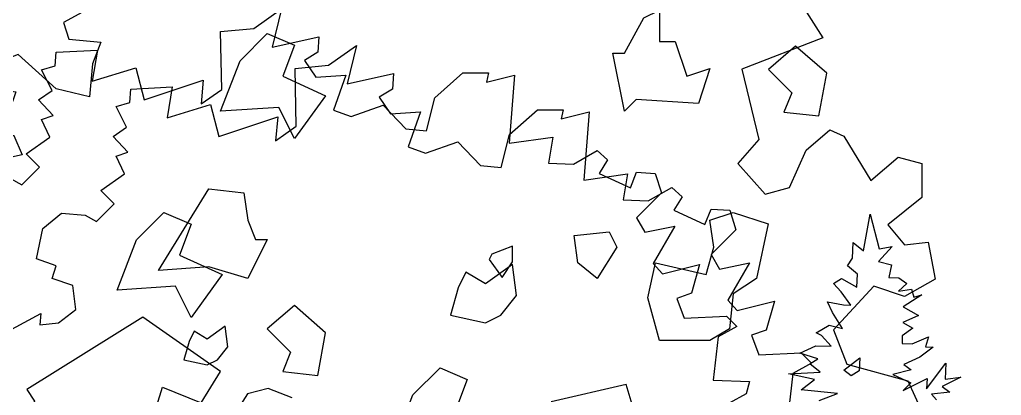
# Model space of a CAD drawing. Header units: inches. Extents: x -11 to 128, y 7 to 56.
# Drawn here: x 35.0199 to 35.4691, y 22.5924 to 22.7643 of the extents above; entities that cross this region are included whole.
import ezdxf

# ---------------------------------------------------------------- set-up
doc = ezdxf.new("R2010")
doc.units = ezdxf.units.IN
doc.header["$MEASUREMENT"] = 0
doc.layers.add('CAY', color=94, linetype='Continuous')
doc.layers.add('CAY-3', color=61, linetype='Continuous')
picture_1 = doc.add_image_def('image1.jpg', size_in_pixel=(1680, 1093))

# ---------------------------------------------------------------- blocks, each defined once
blk = doc.blocks.new('A$C76451831')
at = {"layer": 'CAY'}
for points in [[(5030.2, 1813.8), (4995.4, 1794.8), (5000.7, 1777.9), (5033.4, 1774.7), (5024.9, 1752.6), (5021.8, 1718.9), (4988, 1727.3), (4949, 1762.1), (4924.8, 1752.6), (4919.5, 1728.3), (4946.9, 1724.1), (4940.6, 1706.2), (4920.5, 1700.9), (4924.8, 1700.9), (4917.4, 1687.2), (4944.8, 1679.8), (4953.2, 1659.8), (4933.2, 1655.6), (4939.5, 1638.7)], [(4942.7, 1482.3), (4972.2, 1498.2), (4971.1, 1486.6), (4990.1, 1488.7), (5008, 1502.4), (5004.9, 1526.6), (4983.8, 1534), (4988, 1546.7), (4968, 1554.1), (4974.3, 1584.7), (4993.3, 1600.5), (5017.5, 1598.4), (5029.1, 1592), (5047.1, 1610), (5033.4, 1623.7), (5057.6, 1640.6), (5049.2, 1658.5), (5060.8, 1662.7), (5046, 1678.5), (5059.7, 1688), (5049.2, 1709.1), (5062.9, 1713.3), (5063.9, 1727), (5106.1, 1729.1), (5100.9, 1697.5), (5145.2, 1711.2), (5153.6, 1678.5), (5213.7, 1698.6), (5211.6, 1674.3), (5232.7, 1689.1), (5231.6, 1748.1), (5265.4, 1751.3), (5293.9, 1771.3), (5284.4, 1732.3), (5331.8, 1742.9), (5330.8, 1727), (5317.1, 1718.6), (5328.7, 1701.7), (5359.3, 1703.8), (5346.6, 1668), (5364.5, 1661.6), (5397.2, 1673.2), (5420.4, 1649), (5441.5, 1646.9), (5450, 1680.6), (5478.4, 1705.9), (5504.8, 1705.9), (5502.7, 1696.5), (5531.2, 1703.8), (5525.9, 1634.2), (5570.2, 1640.6), (5566, 1614.2), (5591.3, 1613.1), (5615.5, 1626.8), (5626.1, 1617.3), (5617.7, 1603.6), (5649.3, 1588.9), (5655.6, 1604.7), (5674.6, 1603.6), (5680.9, 1583.6), (5655.6, 1558.3), (5664.1, 1543.5), (5694.7, 1549.8), (5672.5, 1511.9), (5682, 1501.3), (5720, 1510.8), (5711.5, 1481.3), (5696.8, 1476), (5704.1, 1456), (5747.4, 1458.1), (5757.9, 1447.5), (5738.9, 1437), (5733.7, 1392.7)], [(594.3, 1248.1), (605.9, 1241.8), (623.8, 1259.7), (610.1, 1273.4), (634.4, 1290.3), (625.9, 1308.2), (637.6, 1312.5), (622.8, 1328.3), (636.5, 1337.8), (625.9, 1358.9), (639.7, 1363.1), (640.7, 1376.8), (682.9, 1378.9), (677.6, 1347.3), (721.9, 1361), (730.4, 1328.3), (790.5, 1348.3), (788.4, 1324.1), (809.5, 1338.8), (808.4, 1397.9), (842.2, 1401.1), (870.6, 1421.1), (861.1, 1382.1), (908.6, 1392.6), (907.6, 1376.8), (893.8, 1368.4), (905.4, 1351.5), (936, 1353.6), (923.4, 1317.7), (941.3, 1311.4), (974, 1323), (997.2, 1298.7), (1018.3, 1296.6), (1026.7, 1330.4), (1055.2, 1355.7), (1081.6, 1355.7), (1079.5, 1346.2), (1107.9, 1353.6), (1102.7, 1284), (1147, 1290.3), (1142.7, 1263.9), (1168.1, 1262.9), (1192.3, 1276.6), (1202.9, 1267.1), (1194.4, 1253.4), (1226.1, 1238.6), (1232.4, 1254.5), (1251.4, 1253.4), (1257.7, 1233.4), (1232.4, 1208), (1240.8, 1193.3), (1271.4, 1199.6), (1249.3, 1161.6), (1258.8, 1151.1), (1296.7, 1160.6), (1288.3, 1131.1), (1273.5, 1125.8), (1280.9, 1105.7), (1324.2, 1107.9), (1334.7, 1097.3), (1315.7, 1086.8), (1310.4, 1042.5), (1347.4, 1041.4), (1344.2, 1028.7), (1309.4, 1009.8)], [(1418.5, 1021.8), (1437.3, 1028.9), (1400.3, 1032.9), (1413.8, 1043.3), (1387.3, 1049.2), (1419.5, 1050.8), (1409, 1059.4), (1417.3, 1064.5), (1398.9, 1070.1), (1415, 1077.7), (1430.9, 1077.2), (1420.8, 1088), (1415.5, 1090.9), (1428.9, 1098.6), (1442.4, 1095.4), (1432.1, 1111.6), (1427, 1122.6), (1443.2, 1119.4), (1450.9, 1119.1), (1441, 1132.6), (1433.1, 1141), (1441.4, 1146.2), (1457, 1137.5), (1457.5, 1150.6), (1447.3, 1159.1), (1452.6, 1167.1), (1453.1, 1182.9), (1463.7, 1174.4), (1470.5, 1211.8), (1479.7, 1176.6), (1492.9, 1178.8), (1479.2, 1163.4), (1492.2, 1160.3), (1489.5, 1147.2), (1499.9, 1146.8), (1507.9, 1141.1), (1499.4, 1133.3), (1512.7, 1135.5), (1515.1, 1127.3), (1523.3, 1129.7), (1504.3, 1117.2), (1519.9, 1108.5), (1503.8, 1101.4), (1514, 1095.6), (1503.3, 1087.8), (1503, 1080.1), (1513.4, 1079.7), (1530, 1086.9), (1526.9, 1076.5), (1534.6, 1076.3), (1521.1, 1065.9), (1505, 1058.7), (1512.5, 1053), (1493.8, 1048.2), (1512, 1039.9), (1504.1, 1032), (1528.5, 1044.3), (1528.1, 1033.9), (1547.6, 1060), (1547.1, 1043.7), (1563, 1045.8), (1544.1, 1036.1), (1551.6, 1030.3), (1532.9, 1028.3), (1538.2, 1022.7)], [(881.2, 1024.5), (856.9, 1034), (835.8, 1028.7), (815.8, 997.1)]]:
    blk.add_lwpolyline(points, dxfattribs=at)
for points in [[(5431.9, 1558.7), (5429.3, 1553.4), (5442.5, 1535), (5453, 1550.8), (5453, 1566.7)], [(5162.8, 1464.3), (5160.2, 1485.4), (5141.7, 1472.2), (5128.5, 1480.1), (5123.3, 1469.6), (5118, 1451.1), (5141.7, 1445.8), (5152.3, 1451.1)], [(5351.5, 1415.3), (5379.2, 1443), (5406.9, 1431.1), (5395, 1399.4), (5438.6, 1379.6), (5406.9, 1336.1), (5391, 1367.8), (5331.7, 1363.8)], [(1418.3, 1311.9), (1426.2, 1355.4), (1394.5, 1383.2), (1366.8, 1359.4), (1390.6, 1335.6), (1382.7, 1315.8)], [(722.8, 1185.8), (750.5, 1213.5), (778.2, 1201.7), (766.3, 1170), (809.9, 1150.2), (778.2, 1106.6), (762.4, 1138.3), (703, 1134.3)], [(1109.9, 1128.8), (1106, 1160.5), (1078.3, 1140.7), (1058.5, 1152.6), (1050.5, 1136.7), (1042.6, 1109), (1078.3, 1101.1), (1094.1, 1109)], [(1443.6, 1052.7), (1459.9, 1065.3), (1459.5, 1052.2), (1451.1, 1047)]]:
    blk.add_lwpolyline(points, close=True, dxfattribs=at)
at = {"layer": 'CAY-3'}
for p, q in [((3631.7, 1070), (3673.6, 1003.9)), ((3673.6, 1003.9), (3591, 972.1)), ((3591, 972.1), (3608.1, 900.1)), ((3656.5, 889.5), (3680.7, 910.2)), ((3680.7, 910.2), (3694.8, 903.7)), ((3694.8, 903.7), (3722.5, 858.3)), ((3608.1, 900.1), (3586.9, 875.9)), ((3639.4, 851.2), (3656.5, 889.5)), ((3722.5, 858.3), (3750.2, 882.4)), ((3750.2, 882.4), (3774.4, 875.9)), ((3586.9, 875.9), (3614.6, 844.7)), ((3774.4, 875.9), (3774.4, 841.1)), ((3614.6, 844.7), (3639.4, 851.2)), ((3774.4, 841.1), (3739.6, 813.4)), ((3739.6, 813.4), (3756.7, 792.8)), ((3756.7, 792.8), (3780.9, 795.7)), ((3780.9, 795.7), (3788, 758)), ((3725.5, 750.9), (3684.2, 706.1)), ((3756.7, 740.3), (3725.5, 750.9)), ((3788, 758), (3756.7, 740.3)), ((3684.2, 706.1), (3697.8, 671.3)), ((3697.8, 671.3), (3760.3, 654.2)), ((3473.1, 650.6), (3396.5, 632.9)), ((3486.7, 605.2), (3473.1, 650.6)), ((3760.3, 654.2), (3774.4, 622.9))]:
    blk.add_line(p, q, dxfattribs=at)
for points in [[(3491.1, 1024.1), (3507, 1032), (3507, 1000.3), (3522.8, 1000.3), (3534.7, 964.7), (3558.4, 972.6), (3546.6, 936.9), (3483.2, 940.9), (3471.3, 929), (3459.5, 988.4), (3471.3, 988.4)], [(3079.4, 980.5), (3107.1, 1008.2), (3134.8, 996.3), (3123, 964.7), (3166.5, 944.9), (3134.8, 901.3), (3119, 933), (3059.6, 929)], [(3027.9, 818.1), (3047.7, 849.8), (3083.4, 845.8), (3087.3, 818.1), (3095.2, 798.3), (3107.1, 798.3), (3087.3, 758.7), (3047.7, 770.6), (2996.3, 766.6)], [(3495.1, 738.9), (3503, 774.6), (3554.5, 762.7), (3562.4, 790.4), (3558.4, 818.1), (3582.2, 826), (3617.8, 814.2), (3605.9, 758.7), (3582.2, 742.9), (3578.2, 707.2), (3558.4, 695.3), (3507, 695.3)], [(3423.8, 774.6), (3419.9, 802.3), (3455.5, 806.2), (3463.4, 790.4), (3443.6, 758.7)], [(3158.6, 659.7), (3166.5, 703.3), (3134.8, 731), (3107.1, 707.2), (3130.9, 683.5), (3123, 663.7)], [(3039.8, 632), (3059.6, 663.7), (2980.4, 719.1), (2862.1, 645.5), (2870, 633.6), (2858.2, 590.1), (2984.4, 596.3), (3000.2, 647.8)]]:
    blk.add_lwpolyline(points, close=True, dxfattribs=at)

msp = doc.modelspace()

# ---------------------------------------------------------------- block references
at = {"layer": 'CAY', "xscale": 0.0004489089019145984, "yscale": 0.0004489089019145984, "zscale": 0.0004489089019145984}
for p in [(33.73839, 22.30535), (34.74897, 22.13133), (32.7975, 21.9573)]:
    msp.add_blockref('A$C76451831', p, dxfattribs=at)

# ---------------------------------------------------------------- pictures from other files: only their frames are drawn
image = msp.add_image(picture_1, insert=(12.49661, 7.37723), size_in_units=(74.4025, 48.40591))
image.dxf.flags = 6

doc.saveas('drawing.dxf')
